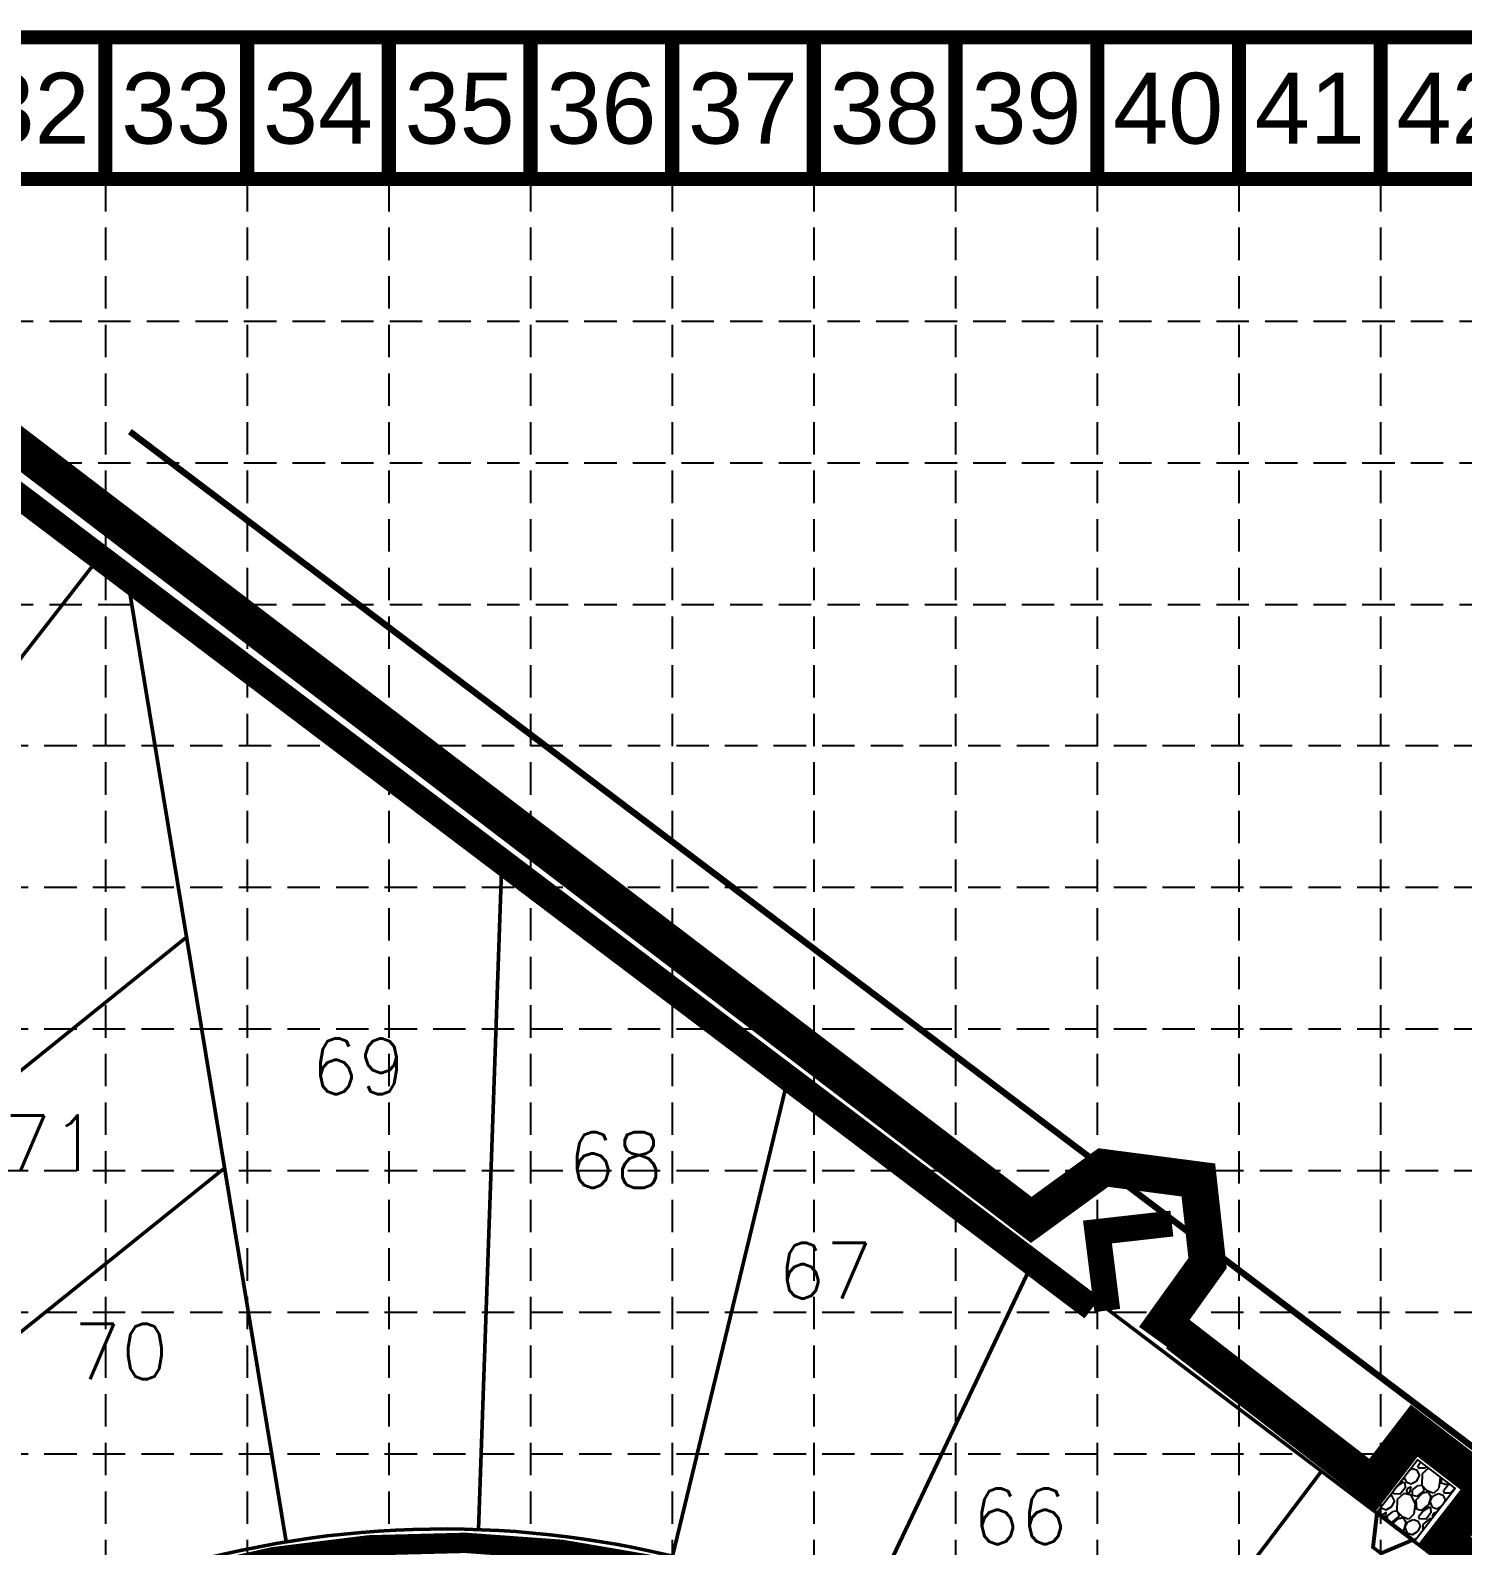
# Model space of a CAD drawing. Header units: feet. Extents: x 3975 to 8879, y 4296 to 7363.
# Drawn here: x 6463 to 7237, y 6545 to 7363 of the extents above; entities that cross this region are included whole.
import ezdxf
from ezdxf.enums import TextEntityAlignment as Align

# ---------------------------------------------------------------- set-up
doc = ezdxf.new("R2010")
doc.units = ezdxf.units.FT
doc.header["$LTSCALE"] = 100
doc.header["$MEASUREMENT"] = 0
for name, pattern in [('BORDER2', [0.875, 0.25, -0.125, 0.25, -0.125, 0, -0.125]), ('DASHED', [0.75, 0.5, -0.25]), ('HIDDEN', [0.375, 0.25, -0.125]), ('PHANTOM', [2.5, 1.25, -0.25, 0.25, -0.25, 0.25, -0.25]), ('PHANTOM2', [1.25, 0.625, -0.125, 0.125, -0.125, 0.125, -0.125])]:
    doc.linetypes.add(name, pattern=pattern)
for name, color, linetype in [('BASE', 7, 'Continuous'), ('EROSION BLANKET', 84, 'Continuous'), ('grid', 254, 'HIDDEN'), ('LIMITS OF DISTURBANCE', 1, 'DASHED'), ('P-Survey-Lot No', 150, 'Continuous'), ('SILT FENCE', 200, 'Continuous')]:
    doc.layers.add(name, color=color, linetype=linetype)
for name, color, linetype, lineweight in [('P-Storm-Headwalls', 7, 'Continuous', 40), ('P-Storm-Pipe', 7, 'Continuous', 50), ('P-Survey-Boundary', 150, 'PHANTOM', 90), ('P-Survey-Lot Lines', 150, 'BORDER2', 50), ('P-Survey-ROW', 150, 'PHANTOM2', 50)]:
    doc.layers.add(name, color=color, linetype=linetype, lineweight=lineweight)
doc.styles.add('L100', font='simplex', dxfattribs={"height": 4})
doc.styles.get("Standard").update_dxf_attribs({"font": 'ARIAL.TTF'})

msp = doc.modelspace()

# ---------------------------------------------------------------- hatches: boundary and pattern name
at = {"linetype": 'ByBlock'}
h = msp.add_hatch(dxfattribs=at)
h.set_pattern_fill('GRAVEL', color=1, scale=19.390685, angle=45.96329, style=0)
h.set_pattern_definition([(273.9760936, (6431.169, -15896.6221), (17.62809535, -232.82838139), [2.608745, -258.26624]), (230.9329936, (6431.34984, -15899.22455), (147.806295687, 180.757042428), [4.476689, -443.192042]), (178.4736936, (6428.5285, -15902.7003), (288.12679621, -8.86883919), [3.156571, -312.5009]), (313.2369936, (6426.7567, -15911.5065), (-265.318406135, 283.516506796), [4.076659, -403.589147]), (338.7969936, (6429.5493, -15914.4765), (-234.67256827, 92.04653723), [3.997487, -395.751723]), (43.2369936, (6433.2762, -15915.9223), (-283.516506796, -265.318406135), [4.076659, -403.589147]), (83.6574936, (6436.24614, -15913.1297), (-35.826495567, -316.006491801), [5.391173, -533.725677]), (118.2185936, (6436.8417, -15907.7715), (-212.324859322, 394.113482473), [5.089822, -503.892565]), (167.3928936, (6434.43505, -15903.2866), (-289.04889061, 63.70579945), [4.090465, -404.956481]), (221.199694, (6430.4432, -15902.3938), (162.20693843, 139.85974318), [4.669897, -228.824878]), (268.3606936, (6426.9295, -15905.4698), (-8.407778142, -315.545490273), [6.03919, -597.880263]), (184.777394, (6440.2402, -15897.8409), (-177.99100197, -16.7060817), [2.06125, -204.064544]), (217.4324936, (6438.1861, -15898.0125), (203.104659935, 154.260368704), [3.921514, -388.230813]), (270.963294, (6435.072, -15900.396), (13.9398635, -13.478839), [2.74225, -24.680309]), (249.161894, (6432.4558, -15899.7545), (39.51443436, 96.65697985), [1.476756, -146.1983]), (337.764694, (6431.9305, -15901.1346), (-55.29841505, 26.49665064), [2.088435, -102.333603]), (76.927094, (6433.8636, -15901.925), (12.55672527, 68.7772533), [3.391993, -109.67416]), (207.528394, (6434.631, -15898.621), (40.8975127, 14.400911), [2.452747, -58.86599]), (62.3527936, (6424.1128, -15909.2198), (92.968903344, 179.83502891), [3.43603, -340.167782]), (116.3094936, (6425.7072, -15906.176), (99.423204814, -204.02658374), [2.882639, -285.380623]), (339.161894, (6431.843, -15895.925), (-96.65697985, 39.51443436), [2.953492, -144.721563]), (29.5737936, (6434.6032, -15896.9757), (-176.607855087, -98.962215686), [3.43603, -340.167782]), (25.407294, (6432.7555, -15917.5766), (-95.27386218, -42.74170559), [3.31348, -162.36061]), (340.7383936, (6435.7485, -15916.155), (-220.73256803, 78.56804372), [2.77632, -274.856038]), (112.764694, (6445.9175, -15909.2645), (-42.7416043, 95.27390797), [2.953492, -144.721563]), (63.3172936, (6444.7747, -15906.5411), (-119.46552165, -235.133463024), [3.25048, -321.79664]), (115.407294, (6439.313, -15916.095), (42.74170559, -95.27386218), [1.65674, -164.01735]), (147.273194, (6445.109, -15910.101), (-69.2382502, 39.9755238), [0.988731, -97.88474]), (211.927094, (6444.277, -15909.5664), (54.3763443, 28.3407763), [3.997487, -75.952344]), (231.9722936, (6440.8843, -15911.6804), (120.848496575, 152.87741394), [3.70459, -366.753923]), (349.653394, (6435.118, -15903.138), (-41.3585651, 13.0177862), [2.796563, -67.11754]), (39.1204936, (6437.8693, -15903.6403), (257.02001556, 210.019819245), [4.882458, -483.362522]), (106.908694, (6441.6572, -15900.5597), (43.66367932, -150.11128693), [1.996387, -197.642931]), (135.96329, (6441.077, -15898.65), (-27.418694, -0.461024), [1.163441, -18.227244]), (166.2196936, (6440.1965, -15911.5548), (151.494319305, -38.59251243), [2.693832, -266.690174]), (93.9760936, (6437.5802, -15910.9132), (-17.62809535, 232.82838139), [5.21749, -255.657495]), (45.96329, (6437.218, -15905.708), (-0.461024, 27.418694), [5.041578, -14.349107]), (11.2680936, (6440.7229, -15902.0839), (-232.367406375, -45.04655087), [3.065939, -303.527706]), (300.017894, (6443.7297, -15901.4848), (42.28060496, -67.85519916), [2.823323, -138.342997]), (253.6092936, (6445.1422, -15903.9294), (-116.699108522, -399.64571924), [4.596853, -455.089178]), (221.3893936, (6443.845, -15908.33944), (-189.164648678, -167.739412047), [4.863164, -481.452753])])
h.paths.add_polyline_path([(7190.55, 6563.4), (7212.12, 6591.41), (7232.37, 6575.81), (7210.79, 6547.81)])

# ---------------------------------------------------------------- linework, layer by layer
at = {"color": 1, "linetype": 'ByBlock'}
msp.add_lwpolyline([(7190.55, 6563.4), (7212.12, 6591.41), (7232.37, 6575.81), (7210.79, 6547.81)], close=True, dxfattribs=at)
at = {"layer": 'BASE', "const_width": 7.65}
for points in [[(3979.22, 4299.6), (8875.22, 4299.6), (8875.22, 7359.6), (3979.22, 7359.6)], [(4055.72, 4376.1), (8798.72, 4376.1), (8798.72, 7283.1), (4055.72, 7283.1)]]:
    msp.add_lwpolyline(points, close=True, dxfattribs=at)
for points in [[(6503.72, 7283.1), (6503.72, 7359.6)], [(6580.22, 7283.1), (6580.22, 7359.6)], [(6656.72, 7283.1), (6656.72, 7359.6)], [(6733.22, 7283.1), (6733.22, 7359.6)], [(6809.72, 7283.1), (6809.72, 7359.6)], [(6886.22, 7283.1), (6886.22, 7359.6)], [(6962.72, 7283.1), (6962.72, 7359.6)], [(7039.22, 7283.1), (7039.22, 7359.6)], [(7115.72, 7283.1), (7115.72, 7359.6)], [(7192.22, 7283.1), (7192.22, 7359.6)]]:
    msp.add_lwpolyline(points, dxfattribs=at)
at = {"layer": 'EROSION BLANKET', "color": 84, "linetype": 'ByBlock', "const_width": 11}
msp.add_lwpolyline([(6270.98, 6712.18), (6268.78, 6708.51, 0.373808), (6270.98, 6696.04), (6314.27, 6643.25), (6370.76, 6572.86), (6391.3, 6547.93, -0.053803), (6428, 6492.12, 0.531609), (6446.35, 6489.92, -0.30198), (7032.18, 6418.72, -5.32638)], format="xyb", dxfattribs=at)
at = {"layer": 'grid', "color": 253, "linetype": 'HIDDEN', "ltscale": 0.7}
for p, q in [((6503.72, 7283.1), (6503.72, 4605.26)), ((6580.22, 7283.1), (6580.22, 4605.26)), ((6656.72, 7283.1), (6656.72, 4605.26)), ((6733.22, 7283.1), (6733.22, 4605.26)), ((6809.72, 7283.1), (6809.72, 4605.26)), ((6886.22, 7283.1), (6886.22, 4605.26)), ((6962.72, 7283.1), (6962.72, 4605.26)), ((7039.22, 7283.1), (7039.22, 4605.26)), ((7115.72, 7283.1), (7115.72, 4605.26)), ((7192.22, 7283.1), (7192.22, 4605.26)), ((4058.54, 7206.34), (8801.54, 7206.34)), ((4058.54, 7129.84), (8801.54, 7129.84)), ((4058.54, 7053.34), (8801.54, 7053.34)), ((4055.72, 6977.1), (8798.72, 6977.1)), ((4055.72, 6900.6), (8798.72, 6900.6)), ((4055.72, 6824.1), (8798.72, 6824.1)), ((4055.72, 6747.6), (8798.72, 6747.6)), ((4055.72, 6671.1), (8798.72, 6671.1)), ((4055.72, 6594.6), (8798.72, 6594.6))]:
    msp.add_line(p, q, dxfattribs=at)
at = {"layer": 'LIMITS OF DISTURBANCE', "ltscale": 1.2, "const_width": 20}
for points in [[(6389.34, 7189.89), (7003.58, 6720.96), (7042.49, 6749.23), (7093.79, 6742.51), (7098.78, 6697.62), (7069.89, 6657.36)], [(7082.42, 6659.52), (7187.93, 6577.89), (7210.33, 6607.09), (7249.38, 6577.07), (7226.72, 6547.87), (8238.54, 5791.41)]]:
    msp.add_lwpolyline(points, dxfattribs=at)
at = {"layer": 'P-Storm-Headwalls'}
for points in [[(7209.51, 6548.59), (7190.81, 6562.73), (7190.07, 6562.83), (7187.74, 6544.05), (7192.39, 6540.54), (7209.8, 6547.9), (7209.51, 6548.59)], [(7209.2, 6548.19), (7190.51, 6562.34), (7188.28, 6544.27), (7192.47, 6541.11), (7209.2, 6548.19)]]:
    msp.add_lwpolyline(points, dxfattribs=at)
at = {"layer": 'P-Storm-Pipe'}
msp.add_line((7198.15, 6556.55), (7201.55, 6553.99), dxfattribs=at)
msp.add_lwpolyline([(7201.55, 6553.99), (7201.55, 6553.99)], dxfattribs=at)
at = {"layer": 'P-Survey-Boundary', "color": 7, "linetype": 'Continuous'}
msp.add_lwpolyline([(6516.93, 7146.76), (8245.29, 5839.38)], dxfattribs=at)
at = {"layer": 'P-Survey-Lot Lines', "color": 7, "linetype": 'Continuous'}
for p, q in [((6270.48, 6783.06), (6503.2, 7082.48)), ((6514.52, 7073.92), (6601.28, 6547.07)), ((6717.97, 6919.95), (6705.07, 6553.72)), ((6547.51, 6873.59), (6297.18, 6672.24)), ((6873.38, 6802.34), (6809.86, 6539.37)), ((6568.04, 6748.94), (6366.12, 6586.53)), ((6568.04, 6748.94), (6366.12, 6586.53)), ((7006.16, 6701.86), (6911.84, 6503.27)), ((7038.21, 6423.93), (7160.27, 6585.22))]:
    msp.add_line(p, q, dxfattribs=at)
at = {"layer": 'P-Survey-ROW', "color": 7, "linetype": 'Continuous'}
msp.add_line((8209.06, 5791.52), (6388.19, 7169.52), dxfattribs=at)
msp.add_arc((6686.59, 6029.04), 525, 52.99679, 118.54, dxfattribs=at)
at = {"layer": 'SILT FENCE', "linetype": 'ByBlock', "const_width": 14}
for points in [[(7036.55, 6673.34), (6418.73, 7140.84), (6091.11, 6979.73), (5952.14, 6847.08), (5799.76, 6741.87), (5767.54, 6667.6), (5688.26, 6631.71), (5664.72, 6630.47), (5544.28, 6562.14), (5571.53, 6408.66), (5474.9, 6349.24), (5395.61, 6304.68)], [(7044.64, 6672), (7039.33, 6714.42), (7079.51, 6718.97)]]:
    msp.add_lwpolyline(points, dxfattribs=at)

# ---------------------------------------------------------------- texts
at = {"layer": 'BASE'}
for s, p in [('32', (6465.47, 7321.35)), ('33', (6541.97, 7321.35)), ('34', (6618.47, 7321.35)), ('35', (6694.97, 7321.35)), ('36', (6771.47, 7321.35)), ('37', (6847.97, 7321.35)), ('38', (6924.47, 7321.35)), ('39', (7000.97, 7321.35)), ('40', (7077.47, 7321.35)), ('41', (7153.97, 7321.35)), ('42', (7230.47, 7321.35))]:
    msp.add_text(s, height=38.25, dxfattribs=at).set_placement(p, align=Align.MIDDLE_CENTER)
at = {"layer": 'P-Survey-Lot No', "color": 7, "style": 'L100'}
for s, p in [('69', (6640.37, 6788.88)), ('71', (6474.56, 6747.37)), ('68', (6778.98, 6738.33)), ('67', (6892.4, 6678.5)), ('70', (6512.21, 6634.88)), ('66', (6997.55, 6545.8))]:
    msp.add_text(s, height=30, dxfattribs=at).set_placement(p, align=Align.CENTER)

doc.saveas('drawing.dxf')
